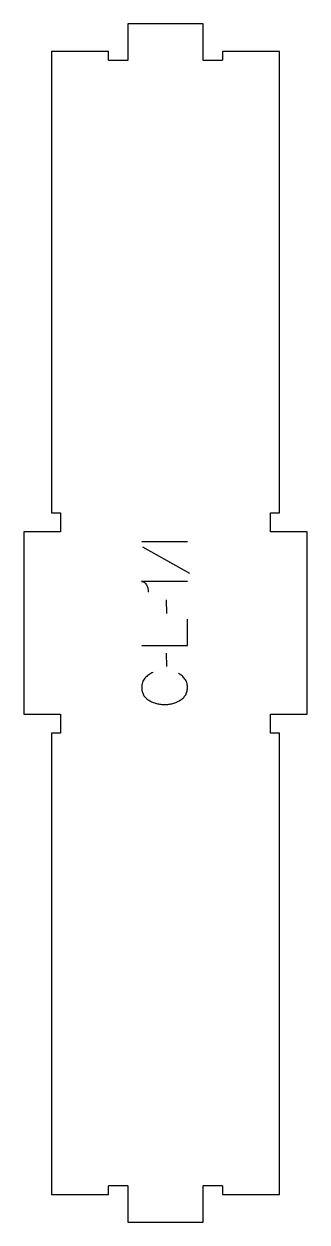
# Model space of a CAD drawing. Extents: x 0 to 186, y 0 to 786.
import ezdxf

# ---------------------------------------------------------------- set-up
doc = ezdxf.new("R2010")
doc.units = 0
doc.layers.add('1_ANYTOOL_1MMDEEP_LABELS_S', color=2, linetype='CONTINUOUS')
doc.layers.add('4_ANYTOOL_CUTTHROUGH_OUTSI', color=5, linetype='CONTINUOUS')

msp = doc.modelspace()

# ---------------------------------------------------------------- linework, layer by layer
at = {"layer": '1_ANYTOOL_1MMDEEP_LABELS_S'}
for p, q in [((77.15, 446.192857), (107.15, 446.192857)), ((77.621429, 442.678571), (108.392857, 425.492857)), ((93.264286, 407.835714), (93.35, 399.05)), ((93.264286, 372.95), (93.35, 364.164286))]:
    msp.add_line(p, q, dxfattribs=at)
for points in [[(107.15, 419.964286), (77.107143, 419.964286, -0.057478), (78.20011, 419.700263, -0.075801), (79.180357, 419.160714, -0.075474), (79.964232, 418.345262, -0.055107), (80.514286, 417.35, -0.039607), (81.213797, 415.207759, -0.05918), (81.478571, 412.978571)], [(84.65, 360.307143, 0.059291), (81.720583, 358.770982, 0.066881), (79.271429, 356.557143, 0.04529), (78.347551, 355.240157, 0.046757), (77.680357, 353.776786, 0.04633), (77.276026, 352.136873, 0.037303), (77.15, 350.45, 0.054828), (77.425585, 347.944359, 0.073548), (78.323214, 345.601786, 0.073729), (79.851447, 343.632464, 0.056205), (81.842857, 342.114286, 0.033355), (84.232733, 340.893116, 0.034965), (86.766071, 340.008929, 0.034911), (89.434078, 339.478901, 0.031589), (92.15, 339.307143, 0.032085), (94.866629, 339.481646, 0.035383), (97.533929, 340.019643, 0.035431), (100.069086, 340.918132, 0.033598), (102.457143, 342.157143, 0.058628), (104.458028, 343.719344, 0.073381), (105.976786, 345.741071, 0.072539), (106.87784, 348.187044, 0.05208), (107.15, 350.792857, 0.033243), (107.054064, 352.234232, 0.042283), (106.742857, 353.642857, 0.042766), (106.235768, 354.885554, 0.044269), (105.521429, 356.021429, 0.055485), (103.606528, 358.033223, 0.045948), (101.321429, 359.621429)]]:
    msp.add_lwpolyline(points, format="xyb", dxfattribs=at)
msp.add_lwpolyline([(77.15, 378.092857), (107.15, 378.092857), (107.15, 395.192857)], dxfattribs=at)
at = {"layer": '4_ANYTOOL_CUTTHROUGH_OUTSI'}
msp.add_lwpolyline([(167.5, 18), (167.5, 320.5), (161.75, 320.5, -0.414214), (161.5, 320.75), (161.5, 332.75, -0.414214), (161.75, 333), (185.5, 333), (185.5, 452.5), (161.75, 452.5, -0.414214), (161.5, 452.75), (161.5, 464.75, -0.414214), (161.75, 465), (167.5, 465), (167.5, 767.5), (130, 767.5), (130, 761.75, -0.414214), (129.75, 761.5), (117.75, 761.5, -0.414214), (117.5, 761.75), (117.5, 785.5), (68, 785.5), (68, 761.75, -0.414214), (67.75, 761.5), (55.75, 761.5, -0.414214), (55.5, 761.75), (55.5, 767.5), (18, 767.5), (18, 465), (23.75, 465, -0.414214), (24, 464.75), (24, 452.75, -0.414214), (23.75, 452.5), (0, 452.5), (0, 333), (23.75, 333, -0.414214), (24, 332.75), (24, 320.75, -0.414214), (23.75, 320.5), (18, 320.5), (18, 18), (55.5, 18), (55.5, 23.75, -0.414214), (55.75, 24), (67.75, 24, -0.414214), (68, 23.75), (68, 0), (117.5, 0), (117.5, 23.75, -0.414214), (117.75, 24), (129.75, 24, -0.414214), (130, 23.75), (130, 18)], format="xyb", close=True, dxfattribs=at)

doc.saveas('drawing.dxf')
